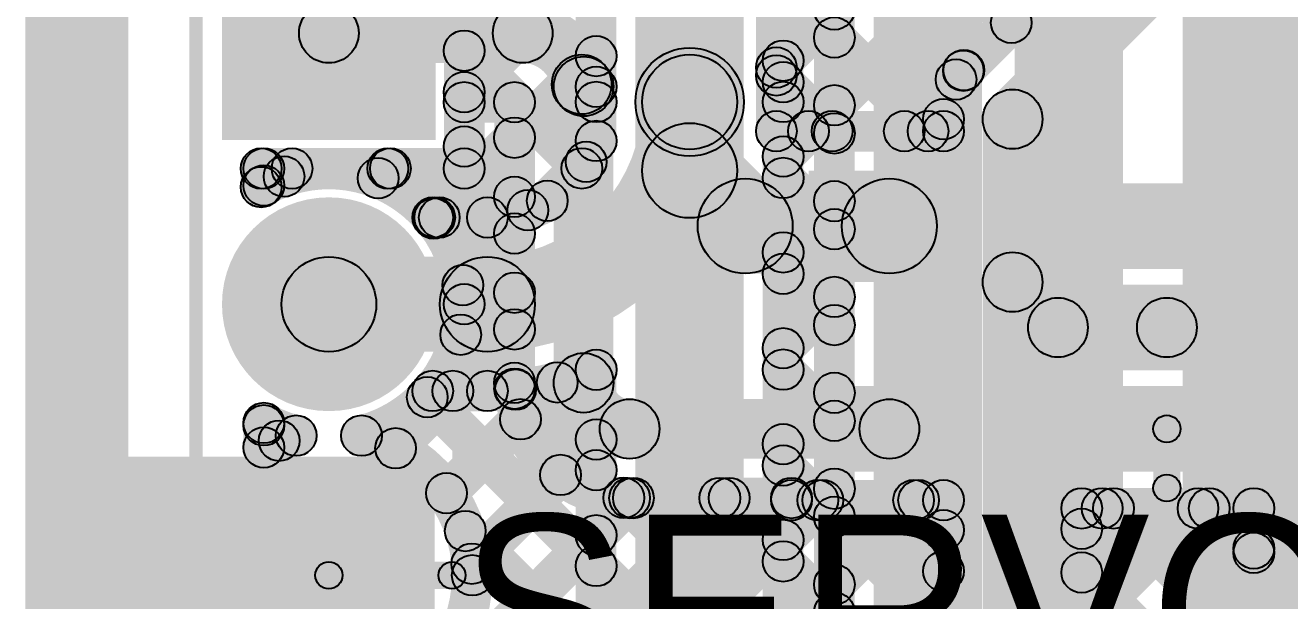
# Model space of a CAD drawing. Header units: millimetres. Extents: x 0 to 210, y 0 to 213.
# Drawn here: x -0.101 to 0.3655, y 1.0906 to 1.3029 of the extents above; entities that cross this region are included whole.
import ezdxf

# ---------------------------------------------------------------- set-up
doc = ezdxf.new("R2010")
doc.units = ezdxf.units.MM
doc.header["$MEASUREMENT"] = 0
for name, color, linetype in [('BottomLayer', 5, 'Continuous'), ('BottomPaste', 16, 'Continuous'), ('BottomSolder', 6, 'Continuous'), ('PadHoleLayer', 156, 'Continuous'), ('TopLayer', 1, 'Continuous'), ('TopOverlay', 2, 'Continuous'), ('TopSolder', 216, 'Continuous')]:
    doc.layers.add(name, color=color, linetype=linetype)

# ---------------------------------------------------------------- blocks, each defined once
blk = doc.blocks.new('HDR_F_1X3_12')
at = {"layer": 'BottomLayer'}
blk.add_hatch(color=5, dxfattribs=at).paths.add_polyline_path([(-0.03543, 0.03543), (0.03543, 0.03543), (0.03543, -0.03543), (-0.03543, -0.03543)])
h = blk.add_hatch(color=5, dxfattribs=at)
edge = h.paths.add_edge_path()
edge.add_arc((0.1, 0), 0.03543, 0, 360)
h = blk.add_hatch(color=5, dxfattribs=at)
edge = h.paths.add_edge_path()
edge.add_arc((0.2, 0), 0.03543, 0, 360)
at = {"layer": 'BottomSolder'}
blk.add_hatch(color=6, dxfattribs=at).paths.add_polyline_path([(-0.03943, 0.03943), (0.03943, 0.03943), (0.03943, -0.03943), (-0.03943, -0.03943)])
h = blk.add_hatch(color=6, dxfattribs=at)
edge = h.paths.add_edge_path()
edge.add_arc((0.1, 0), 0.03943, 0, 360)
h = blk.add_hatch(color=6, dxfattribs=at)
edge = h.paths.add_edge_path()
edge.add_arc((0.2, 0), 0.03943, 0, 360)
at = {"layer": 'PadHoleLayer'}
h = blk.add_hatch(color=156, dxfattribs=at)
edge = h.paths.add_edge_path()
edge.add_arc((0, 0), 0.01772, 0, 360)
h = blk.add_hatch(color=156, dxfattribs=at)
edge = h.paths.add_edge_path()
edge.add_arc((0.1, 0), 0.01772, 0, 360)
h = blk.add_hatch(color=156, dxfattribs=at)
edge = h.paths.add_edge_path()
edge.add_arc((0.2, 0), 0.01772, 0, 360)
at = {"layer": 'TopLayer'}
blk.add_hatch(color=1, dxfattribs=at).paths.add_polyline_path([(-0.03543, 0.03543), (0.03543, 0.03543), (0.03543, -0.03543), (-0.03543, -0.03543)])
h = blk.add_hatch(color=1, dxfattribs=at)
edge = h.paths.add_edge_path()
edge.add_arc((0.1, 0), 0.03543, 0, 360)
h = blk.add_hatch(color=1, dxfattribs=at)
edge = h.paths.add_edge_path()
edge.add_arc((0.2, 0), 0.03543, 0, 360)
at = {"layer": 'TopOverlay'}
for points in [[(0.258, 0.0505), (0.258, 0.0455), (-0.062, 0.0455), (-0.062, 0.0505)], [(0.258, -0.0465), (0.258, -0.0515), (-0.062, -0.0515), (-0.062, -0.0465)]]:
    blk.add_hatch(color=2, dxfattribs=at).paths.add_polyline_path(points)
at = {"layer": 'TopSolder'}
blk.add_hatch(color=216, dxfattribs=at).paths.add_polyline_path([(-0.03943, 0.03943), (0.03943, 0.03943), (0.03943, -0.03943), (-0.03943, -0.03943)])
h = blk.add_hatch(color=216, dxfattribs=at)
edge = h.paths.add_edge_path()
edge.add_arc((0.1, 0), 0.03943, 0, 360)
h = blk.add_hatch(color=216, dxfattribs=at)
edge = h.paths.add_edge_path()
edge.add_arc((0.2, 0), 0.03943, 0, 360)
blk = doc.blocks.new('SOT_23_5_B_109')
at = {"layer": 'BottomLayer'}
for points in [[(-0.07283, 0.04921), (-0.02953, 0.04921), (-0.02953, 0.02559), (-0.07283, 0.02559)], [(0.02953, 0.04921), (0.07283, 0.04921), (0.07283, 0.02559), (0.02953, 0.02559)], [(-0.07283, 0.01181), (-0.02953, 0.01181), (-0.02953, -0.01181), (-0.07283, -0.01181)], [(-0.07283, -0.02559), (-0.02953, -0.02559), (-0.02953, -0.04921), (-0.07283, -0.04921)], [(0.02953, -0.02559), (0.07283, -0.02559), (0.07283, -0.04921), (0.02953, -0.04921)]]:
    blk.add_hatch(color=5, dxfattribs=at).paths.add_polyline_path(points)
at = {"layer": 'BottomPaste'}
for points in [[(-0.07283, 0.04921), (-0.02953, 0.04921), (-0.02953, 0.02559), (-0.07283, 0.02559)], [(0.02953, 0.04921), (0.07283, 0.04921), (0.07283, 0.02559), (0.02953, 0.02559)], [(-0.07283, 0.01181), (-0.02953, 0.01181), (-0.02953, -0.01181), (-0.07283, -0.01181)], [(-0.07283, -0.02559), (-0.02953, -0.02559), (-0.02953, -0.04921), (-0.07283, -0.04921)], [(0.02953, -0.02559), (0.07283, -0.02559), (0.07283, -0.04921), (0.02953, -0.04921)]]:
    blk.add_hatch(color=16, dxfattribs=at).paths.add_polyline_path(points)
at = {"layer": 'BottomSolder'}
for points in [[(-0.07683, 0.05321), (-0.02553, 0.05321), (-0.02553, 0.02159), (-0.07683, 0.02159)], [(0.02553, 0.05321), (0.07683, 0.05321), (0.07683, 0.02159), (0.02553, 0.02159)], [(-0.07683, 0.01581), (-0.02553, 0.01581), (-0.02553, -0.01581), (-0.07683, -0.01581)], [(-0.07683, -0.02159), (-0.02553, -0.02159), (-0.02553, -0.05321), (-0.07683, -0.05321)], [(0.02553, -0.02159), (0.07683, -0.02159), (0.07683, -0.05321), (0.02553, -0.05321)]]:
    blk.add_hatch(color=6, dxfattribs=at).paths.add_polyline_path(points)

msp = doc.modelspace()

# ---------------------------------------------------------------- hatches: boundary and pattern name
at = {"layer": 'BottomLayer'}
for points in [[(-0.101, -0.1), (-0.063, -0.1), (-0.063, 3.285), (-0.101, 3.285)], [(0.09244, 1.4282), (0.10304, 1.4388), (0.25039, 1.29145), (0.23979, 1.28085)], [(0.12779, 1.4282), (0.1384, 1.4388), (0.26807, 1.30913), (0.25746, 1.29853)], [(0.1814, 1.28202), (0.17079, 1.29263), (0.3122, 1.43404), (0.3228, 1.42343)], [(0.19325, 1.25852), (0.18264, 1.26912), (0.3122, 1.39868), (0.3228, 1.38807)], [(0.25057, 1.28103), (0.23997, 1.29164), (0.3122, 1.36387), (0.3228, 1.35326)], [(0.27105, 1.26049), (0.25549, 1.27605), (0.33522, 1.35578), (0.35078, 1.34022)], [(0.1616, 1.24932), (0.1266, 1.24932), (0.1266, 1.33), (0.1616, 1.33)], [(0.1836, 1.26382), (0.1686, 1.26382), (0.1686, 1.33), (0.1836, 1.33)], [(0.17079, 1.31449), (0.1814, 1.32509), (0.23737, 1.26912), (0.22676, 1.25852)], [(0.011, 1.289), (0.011, 1.311), (0.08251, 1.311), (0.08251, 1.289)], [(0.17079, 1.27913), (0.1814, 1.28974), (0.20201, 1.26912), (0.1914, 1.25852)], [(0.2286, 1.25852), (0.218, 1.26912), (0.2371, 1.28823), (0.2477, 1.27762)], [(0.06093, 1.267), (0.06093, 1.282), (0.0795, 1.282), (0.0795, 1.267)], [(0.116, 1.171), (0.094, 1.171), (0.094, 1.28037), (0.116, 1.28037)], [(0.06843, 1.25007), (0.05343, 1.25007), (0.05343, 1.2745), (0.06843, 1.2745)], [(0.087, 1.171), (0.072, 1.171), (0.072, 1.2745), (0.087, 1.2745)], [(0.1761, 1.25632), (0.1761, 1.27132), (0.23777, 1.27132), (0.23777, 1.25632)], [(0.05496, 1.2263), (0.04436, 1.23691), (0.0742, 1.26675), (0.0848, 1.25614)], [(0.24527, 1.26382), (0.23027, 1.26382), (0.23027, 1.26827), (0.24527, 1.26827)], [(0.27427, 1.20815), (0.25227, 1.20815), (0.25227, 1.26827), (0.27427, 1.26827)], [(0.05563, 1.25287), (0.06624, 1.26348), (0.0848, 1.24491), (0.0742, 1.2343)], [(0.13172, 1.23695), (0.15647, 1.2617), (0.17697, 1.24119), (0.15222, 1.21644)], [(-0.013, 1.24257), (-0.013, 1.25757), (0.06093, 1.25757), (0.06093, 1.24257)], [(-0.00024, 1.24181), (-0.01084, 1.25242), (-0.00789, 1.25537), (0.00272, 1.24476)], [(0.0345, 1.24119), (0.0239, 1.2518), (0.02747, 1.25537), (0.03807, 1.24476)], [(0.02838, 1.24476), (0.03899, 1.25537), (0.0848, 1.20956), (0.0742, 1.19895)], [(-0.0055, 1.24379), (-0.0205, 1.24379), (-0.0205, 1.25007), (-0.0055, 1.25007)], [(0.1646, 1.21132), (0.1646, 1.24632), (0.21782, 1.24632), (0.21782, 1.21132)], [(0.188, 1.20815), (0.242, 1.20815), (0.242, 1.24932), (0.188, 1.24932)], [(0.06574, 1.20172), (0.05513, 1.21233), (0.0742, 1.23139), (0.0848, 1.22078)], [(0.25549, 1.20037), (0.27105, 1.21592), (0.28778, 1.1992), (0.27222, 1.18364)], [(0.27427, 0.89777), (0.25227, 0.89777), (0.25227, 1.20815), (0.27427, 1.20815)], [(0.28, 1.18042), (0.28, 1.20242), (0.32018, 1.20242), (0.32018, 1.18042)], [(0.04093, 1.14155), (0.03032, 1.15216), (0.0742, 1.19604), (0.0848, 1.18543)], [(0.05435, 1.18344), (0.06495, 1.19405), (0.08486, 1.17415), (0.07425, 1.16354)], [(0.04201, 1.16042), (0.05262, 1.17103), (0.24308, 0.98057), (0.23247, 0.96997)], [(0.05971, 1.12498), (0.04911, 1.13559), (0.07638, 1.16286), (0.08699, 1.15226)], [(0.12198, 1.14302), (0.12198, 1.16502), (0.21782, 1.16502), (0.21782, 1.14302)], [(-0.0183, 1.15003), (-0.0077, 1.16063), (-0.00202, 1.15496), (-0.01263, 1.14436)], [(-0.0055, 1.14718), (-0.0205, 1.14718), (-0.0205, 1.15621), (-0.0055, 1.15621)], [(0.32518, 1.1322), (0.31518, 1.1322), (0.31518, 1.15402), (0.32518, 1.15402)], [(0.05002, 1.04979), (0.05002, 1.14379), (-0.07723, 1.14379), (-0.07723, 1.04979)], [(0.06906, 1.09898), (0.05846, 1.10958), (0.09119, 1.14232), (0.1018, 1.13171)], [(-0.0077, 0.98686), (-0.0183, 0.99747), (0.11805, 1.13382), (0.12865, 1.12321)], [(0.02491, 0.98411), (0.0143, 0.99472), (0.1534, 1.13382), (0.16401, 1.12321)], [(0.11452, 1.12327), (0.12513, 1.13387), (0.24308, 1.01593), (0.23247, 1.00532)], [(0.12198, 1.12102), (0.12198, 1.13602), (0.18167, 1.13602), (0.18167, 1.12102)], [(0.14993, 1.12321), (0.16054, 1.13382), (0.24308, 1.05128), (0.23247, 1.04068)], [(0.18167, 1.1202), (0.18167, 1.1352), (0.23777, 1.1352), (0.23777, 1.1202)], [(0.04797, 0.97182), (0.03736, 0.98242), (0.18795, 1.13301), (0.19855, 1.1224)], [(0.06212, 0.95061), (0.05151, 0.96122), (0.2233, 1.13301), (0.23391, 1.1224)], [(0.1861, 1.1224), (0.19671, 1.13301), (0.24308, 1.08664), (0.23247, 1.07603)], [(0.22145, 1.1224), (0.23206, 1.13301), (0.24308, 1.12199), (0.23247, 1.11139)], [(0.29408, 1.11186), (0.28347, 1.12247), (0.29101, 1.13001), (0.30162, 1.1194)], [(0.29408, 1.0765), (0.28347, 1.08711), (0.32637, 1.13001), (0.33697, 1.1194)], [(0.28877, 1.1172), (0.28877, 1.1322), (0.35224, 1.1322), (0.35224, 1.1172)], [(0.29517, 1.1194), (0.30577, 1.13001), (0.35755, 1.07823), (0.34694, 1.06763)], [(0.33052, 1.1194), (0.34113, 1.13001), (0.35755, 1.11359), (0.34694, 1.10298)], [(0.24527, 0.89777), (0.23027, 0.89777), (0.23027, 1.1277), (0.24527, 1.1277)], [(0.29627, 0.89777), (0.28127, 0.89777), (0.28127, 1.1247), (0.29627, 1.1247)], [(0.35974, 0.67179), (0.34474, 0.67179), (0.34474, 1.1247), (0.35974, 1.1247)], [(0.05605, 1.11103), (0.06665, 1.12164), (0.16354, 1.02476), (0.15293, 1.01415)], [(0.29408, 1.04115), (0.28347, 1.05175), (0.34694, 1.11523), (0.35755, 1.10462)], [(0.16201, 1.01515), (0.15141, 1.02576), (0.23247, 1.10682), (0.24308, 1.09621)], [(0.28347, 1.09574), (0.29408, 1.10635), (0.35755, 1.04288), (0.34694, 1.03227)], [(0.011, 1.095), (0.011, 1.105), (0.05643, 1.105), (0.05643, 1.095)], [(0.016, 1.05457), (0.006, 1.05457), (0.006, 1.1), (0.016, 1.1)]]:
    msp.add_hatch(color=5, dxfattribs=at).paths.add_polyline_path(points)
h = msp.add_hatch(color=5, dxfattribs=at)
edge = h.paths.add_edge_path()
edge.add_arc((0.011, 1.3), 0.011, 0, 360)
h = msp.add_hatch(color=5, dxfattribs=at)
edge = h.paths.add_edge_path()
edge.add_arc((0.08251, 1.3), 0.011, 0, 360)
h = msp.add_hatch(color=5, dxfattribs=at)
edge = h.paths.add_edge_path()
edge.add_arc((0.08251, 1.3), 0.011, 0, 360)
h = msp.add_hatch(color=5, dxfattribs=at)
edge = h.paths.add_edge_path()
edge.add_arc((0.26277, 1.30383), 0.0075, 0, 360)
h = msp.add_hatch(color=5, dxfattribs=at)
edge = h.paths.add_edge_path()
edge.add_arc((0.1761, 1.28733), 0.0075, 0, 360)
h = msp.add_hatch(color=5, dxfattribs=at)
edge = h.paths.add_edge_path()
edge.add_arc((0.24509, 1.28615), 0.0075, 0, 360)
h = msp.add_hatch(color=5, dxfattribs=at)
edge = h.paths.add_edge_path()
edge.add_arc((0.24524, 1.2863), 0.0075, 0, 360)
h = msp.add_hatch(color=5, dxfattribs=at)
edge = h.paths.add_edge_path()
edge.add_arc((0.24527, 1.28633), 0.0075, 0, 360)
h = msp.add_hatch(color=5, dxfattribs=at)
edge = h.paths.add_edge_path()
edge.add_arc((0.24527, 1.28633), 0.0075, 0, 360)
h = msp.add_hatch(color=5, dxfattribs=at)
edge = h.paths.add_edge_path()
edge.add_arc((0.10429, 1.28108), 0.011, 0, 360)
h = msp.add_hatch(color=5, dxfattribs=at)
edge = h.paths.add_edge_path()
edge.add_arc((0.10429, 1.28108), 0.011, 0, 360)
h = msp.add_hatch(color=5, dxfattribs=at)
edge = h.paths.add_edge_path()
edge.add_arc((0.105, 1.28037), 0.011, 0, 360)
h = msp.add_hatch(color=5, dxfattribs=at)
edge = h.paths.add_edge_path()
edge.add_arc((0.105, 1.28037), 0.011, 0, 360)
h = msp.add_hatch(color=5, dxfattribs=at)
edge = h.paths.add_edge_path()
edge.add_arc((0.1761, 1.28443), 0.0075, 0, 360)
h = msp.add_hatch(color=5, dxfattribs=at)
edge = h.paths.add_edge_path()
edge.add_arc((0.2424, 1.28292), 0.0075, 0, 360)
h = msp.add_hatch(color=5, dxfattribs=at)
edge = h.paths.add_edge_path()
edge.add_arc((0.06093, 1.2745), 0.0075, 0, 360)
h = msp.add_hatch(color=5, dxfattribs=at)
edge = h.paths.add_edge_path()
edge.add_arc((0.06093, 1.2745), 0.0075, 0, 360)
h = msp.add_hatch(color=5, dxfattribs=at)
edge = h.paths.add_edge_path()
edge.add_arc((0.0795, 1.2745), 0.0075, 0, 360)
h = msp.add_hatch(color=5, dxfattribs=at)
edge = h.paths.add_edge_path()
edge.add_arc((0.0795, 1.2745), 0.0075, 0, 360)
h = msp.add_hatch(color=5, dxfattribs=at)
edge = h.paths.add_edge_path()
edge.add_arc((0.26327, 1.26827), 0.011, 0, 360)
h = msp.add_hatch(color=5, dxfattribs=at)
edge = h.paths.add_edge_path()
edge.add_arc((0.26327, 1.26827), 0.011, 0, 360)
h = msp.add_hatch(color=5, dxfattribs=at)
edge = h.paths.add_edge_path()
edge.add_arc((0.23777, 1.26827), 0.0075, 0, 360)
h = msp.add_hatch(color=5, dxfattribs=at)
edge = h.paths.add_edge_path()
edge.add_arc((0.23777, 1.26827), 0.0075, 0, 360)
h = msp.add_hatch(color=5, dxfattribs=at)
edge = h.paths.add_edge_path()
edge.add_arc((0.23777, 1.26827), 0.0075, 0, 360)
h = msp.add_hatch(color=5, dxfattribs=at)
edge = h.paths.add_edge_path()
edge.add_arc((0.0795, 1.26144), 0.0075, 0, 360)
h = msp.add_hatch(color=5, dxfattribs=at)
edge = h.paths.add_edge_path()
edge.add_arc((0.1761, 1.26382), 0.0075, 0, 360)
h = msp.add_hatch(color=5, dxfattribs=at)
edge = h.paths.add_edge_path()
edge.add_arc((0.1761, 1.26382), 0.0075, 0, 360)
h = msp.add_hatch(color=5, dxfattribs=at)
edge = h.paths.add_edge_path()
edge.add_arc((0.18794, 1.26382), 0.0075, 0, 360)
h = msp.add_hatch(color=5, dxfattribs=at)
edge = h.paths.add_edge_path()
edge.add_arc((0.19671, 1.26382), 0.0075, 0, 360)
h = msp.add_hatch(color=5, dxfattribs=at)
edge = h.paths.add_edge_path()
edge.add_arc((0.2233, 1.26382), 0.0075, 0, 360)
h = msp.add_hatch(color=5, dxfattribs=at)
edge = h.paths.add_edge_path()
edge.add_arc((0.23206, 1.26382), 0.0075, 0, 360)
h = msp.add_hatch(color=5, dxfattribs=at)
edge = h.paths.add_edge_path()
edge.add_arc((0.23777, 1.26382), 0.0075, 0, 360)
h = msp.add_hatch(color=5, dxfattribs=at)
edge = h.paths.add_edge_path()
edge.add_arc((0.23777, 1.26382), 0.0075, 0, 360)
h = msp.add_hatch(color=5, dxfattribs=at)
edge = h.paths.add_edge_path()
edge.add_arc((0.06093, 1.25817), 0.0075, 0, 360)
h = msp.add_hatch(color=5, dxfattribs=at)
edge = h.paths.add_edge_path()
edge.add_arc((0.1441, 1.24932), 0.0175, 0, 360)
h = msp.add_hatch(color=5, dxfattribs=at)
edge = h.paths.add_edge_path()
edge.add_arc((0.1441, 1.24932), 0.0175, 0, 360)
h = msp.add_hatch(color=5, dxfattribs=at)
edge = h.paths.add_edge_path()
edge.add_arc((-0.013, 1.25007), 0.0075, 0, 360)
h = msp.add_hatch(color=5, dxfattribs=at)
edge = h.paths.add_edge_path()
edge.add_arc((-0.013, 1.25007), 0.0075, 0, 360)
h = msp.add_hatch(color=5, dxfattribs=at)
edge = h.paths.add_edge_path()
edge.add_arc((-0.00259, 1.25007), 0.0075, 0, 360)
h = msp.add_hatch(color=5, dxfattribs=at)
edge = h.paths.add_edge_path()
edge.add_arc((0.03277, 1.25007), 0.0075, 0, 360)
h = msp.add_hatch(color=5, dxfattribs=at)
edge = h.paths.add_edge_path()
edge.add_arc((0.03369, 1.25007), 0.0075, 0, 360)
h = msp.add_hatch(color=5, dxfattribs=at)
edge = h.paths.add_edge_path()
edge.add_arc((0.06093, 1.25007), 0.0075, 0, 360)
h = msp.add_hatch(color=5, dxfattribs=at)
edge = h.paths.add_edge_path()
edge.add_arc((0.06093, 1.25007), 0.0075, 0, 360)
h = msp.add_hatch(color=5, dxfattribs=at)
edge = h.paths.add_edge_path()
edge.add_arc((-0.013, 1.24379), 0.0075, 0, 360)
h = msp.add_hatch(color=5, dxfattribs=at)
edge = h.paths.add_edge_path()
edge.add_arc((-0.013, 1.24379), 0.0075, 0, 360)
h = msp.add_hatch(color=5, dxfattribs=at)
edge = h.paths.add_edge_path()
edge.add_arc((-0.00554, 1.24711), 0.0075, 0, 360)
h = msp.add_hatch(color=5, dxfattribs=at)
edge = h.paths.add_edge_path()
edge.add_arc((0.0292, 1.2465), 0.0075, 0, 360)
h = msp.add_hatch(color=5, dxfattribs=at)
edge = h.paths.add_edge_path()
edge.add_arc((0.0795, 1.23961), 0.0075, 0, 360)
h = msp.add_hatch(color=5, dxfattribs=at)
edge = h.paths.add_edge_path()
edge.add_arc((0.1646, 1.22882), 0.0175, 0, 360)
h = msp.add_hatch(color=5, dxfattribs=at)
edge = h.paths.add_edge_path()
edge.add_arc((0.1646, 1.22882), 0.0175, 0, 360)
h = msp.add_hatch(color=5, dxfattribs=at)
edge = h.paths.add_edge_path()
edge.add_arc((0.21782, 1.22882), 0.0175, 0, 360)
h = msp.add_hatch(color=5, dxfattribs=at)
edge = h.paths.add_edge_path()
edge.add_arc((0.04966, 1.2316), 0.0075, 0, 360)
h = msp.add_hatch(color=5, dxfattribs=at)
edge = h.paths.add_edge_path()
edge.add_arc((0.0795, 1.22609), 0.0075, 0, 360)
h = msp.add_hatch(color=5, dxfattribs=at)
edge = h.paths.add_edge_path()
edge.add_arc((0.26327, 1.20815), 0.011, 0, 360)
h = msp.add_hatch(color=5, dxfattribs=at)
edge = h.paths.add_edge_path()
edge.add_arc((0.26327, 1.20815), 0.011, 0, 360)
h = msp.add_hatch(color=5, dxfattribs=at)
edge = h.paths.add_edge_path()
edge.add_arc((0.26327, 1.20815), 0.011, 0, 360)
h = msp.add_hatch(color=5, dxfattribs=at)
edge = h.paths.add_edge_path()
edge.add_arc((0.06044, 1.20702), 0.0075, 0, 360)
h = msp.add_hatch(color=5, dxfattribs=at)
edge = h.paths.add_edge_path()
edge.add_arc((0.0795, 1.20425), 0.0075, 0, 360)
h = msp.add_hatch(color=5, dxfattribs=at)
edge = h.paths.add_edge_path()
edge.add_arc((0.06093, 1.2), 0.0075, 0, 360)
h = msp.add_hatch(color=5, dxfattribs=at)
edge = h.paths.add_edge_path()
edge.add_arc((0.06093, 1.2), 0.0075, 0, 360)
h = msp.add_hatch(color=5, dxfattribs=at)
edge = h.paths.add_edge_path()
edge.add_arc((0.28, 1.19142), 0.011, 0, 360)
h = msp.add_hatch(color=5, dxfattribs=at)
edge = h.paths.add_edge_path()
edge.add_arc((0.28, 1.19142), 0.011, 0, 360)
h = msp.add_hatch(color=5, dxfattribs=at)
edge = h.paths.add_edge_path()
edge.add_arc((0.32018, 1.19142), 0.011, 0, 360)
h = msp.add_hatch(color=5, dxfattribs=at)
edge = h.paths.add_edge_path()
edge.add_arc((0.05965, 1.18875), 0.0075, 0, 360)
h = msp.add_hatch(color=5, dxfattribs=at)
edge = h.paths.add_edge_path()
edge.add_arc((0.0795, 1.19073), 0.0075, 0, 360)
h = msp.add_hatch(color=5, dxfattribs=at)
edge = h.paths.add_edge_path()
edge.add_arc((0.105, 1.171), 0.011, 0, 360)
h = msp.add_hatch(color=5, dxfattribs=at)
edge = h.paths.add_edge_path()
edge.add_arc((0.105, 1.171), 0.011, 0, 360)
h = msp.add_hatch(color=5, dxfattribs=at)
edge = h.paths.add_edge_path()
edge.add_arc((0.0795, 1.171), 0.0075, 0, 360)
h = msp.add_hatch(color=5, dxfattribs=at)
edge = h.paths.add_edge_path()
edge.add_arc((0.0795, 1.171), 0.0075, 0, 360)
h = msp.add_hatch(color=5, dxfattribs=at)
edge = h.paths.add_edge_path()
edge.add_arc((0.07955, 1.16884), 0.0075, 0, 360)
h = msp.add_hatch(color=5, dxfattribs=at)
edge = h.paths.add_edge_path()
edge.add_arc((0.04731, 1.16573), 0.0075, 0, 360)
h = msp.add_hatch(color=5, dxfattribs=at)
edge = h.paths.add_edge_path()
edge.add_arc((-0.013, 1.15621), 0.0075, 0, 360)
h = msp.add_hatch(color=5, dxfattribs=at)
edge = h.paths.add_edge_path()
edge.add_arc((-0.013, 1.15621), 0.0075, 0, 360)
h = msp.add_hatch(color=5, dxfattribs=at)
edge = h.paths.add_edge_path()
edge.add_arc((-0.013, 1.15533), 0.0075, 0, 360)
h = msp.add_hatch(color=5, dxfattribs=at)
edge = h.paths.add_edge_path()
edge.add_arc((0.08168, 1.15756), 0.0075, 0, 360)
h = msp.add_hatch(color=5, dxfattribs=at)
edge = h.paths.add_edge_path()
edge.add_arc((0.12198, 1.15402), 0.011, 0, 360)
h = msp.add_hatch(color=5, dxfattribs=at)
edge = h.paths.add_edge_path()
edge.add_arc((0.12198, 1.15402), 0.011, 0, 360)
h = msp.add_hatch(color=5, dxfattribs=at)
edge = h.paths.add_edge_path()
edge.add_arc((0.21782, 1.15402), 0.011, 0, 360)
h = msp.add_hatch(color=5, dxfattribs=at)
edge = h.paths.add_edge_path()
edge.add_arc((-0.00733, 1.14966), 0.0075, 0, 360)
h = msp.add_hatch(color=5, dxfattribs=at)
edge = h.paths.add_edge_path()
edge.add_arc((-0.00105, 1.15154), 0.0075, 0, 360)
h = msp.add_hatch(color=5, dxfattribs=at)
edge = h.paths.add_edge_path()
edge.add_arc((-0.00105, 1.15154), 0.0075, 0, 360)
h = msp.add_hatch(color=5, dxfattribs=at)
edge = h.paths.add_edge_path()
edge.add_arc((0.02305, 1.15154), 0.0075, 0, 360)
h = msp.add_hatch(color=5, dxfattribs=at)
edge = h.paths.add_edge_path()
edge.add_arc((0.02305, 1.15154), 0.0075, 0, 360)
h = msp.add_hatch(color=5, dxfattribs=at)
edge = h.paths.add_edge_path()
edge.add_arc((0.32018, 1.15402), 0.005, 0, 360)
h = msp.add_hatch(color=5, dxfattribs=at)
edge = h.paths.add_edge_path()
edge.add_arc((-0.013, 1.14718), 0.0075, 0, 360)
h = msp.add_hatch(color=5, dxfattribs=at)
edge = h.paths.add_edge_path()
edge.add_arc((-0.013, 1.14718), 0.0075, 0, 360)
h = msp.add_hatch(color=5, dxfattribs=at)
edge = h.paths.add_edge_path()
edge.add_arc((0.03562, 1.14686), 0.0075, 0, 360)
h = msp.add_hatch(color=5, dxfattribs=at)
edge = h.paths.add_edge_path()
edge.add_arc((0.09649, 1.13701), 0.0075, 0, 360)
h = msp.add_hatch(color=5, dxfattribs=at)
edge = h.paths.add_edge_path()
edge.add_arc((0.05441, 1.13029), 0.0075, 0, 360)
h = msp.add_hatch(color=5, dxfattribs=at)
edge = h.paths.add_edge_path()
edge.add_arc((0.11983, 1.12857), 0.0075, 0, 360)
h = msp.add_hatch(color=5, dxfattribs=at)
edge = h.paths.add_edge_path()
edge.add_arc((0.12198, 1.12852), 0.0075, 0, 360)
h = msp.add_hatch(color=5, dxfattribs=at)
edge = h.paths.add_edge_path()
edge.add_arc((0.12198, 1.12852), 0.0075, 0, 360)
h = msp.add_hatch(color=5, dxfattribs=at)
edge = h.paths.add_edge_path()
edge.add_arc((0.12335, 1.12852), 0.0075, 0, 360)
h = msp.add_hatch(color=5, dxfattribs=at)
edge = h.paths.add_edge_path()
edge.add_arc((0.15524, 1.12852), 0.0075, 0, 360)
h = msp.add_hatch(color=5, dxfattribs=at)
edge = h.paths.add_edge_path()
edge.add_arc((0.1587, 1.12852), 0.0075, 0, 360)
h = msp.add_hatch(color=5, dxfattribs=at)
edge = h.paths.add_edge_path()
edge.add_arc((0.18167, 1.12852), 0.0075, 0, 360)
h = msp.add_hatch(color=5, dxfattribs=at)
edge = h.paths.add_edge_path()
edge.add_arc((0.18167, 1.1277), 0.0075, 0, 360)
h = msp.add_hatch(color=5, dxfattribs=at)
edge = h.paths.add_edge_path()
edge.add_arc((0.1914, 1.1277), 0.0075, 0, 360)
h = msp.add_hatch(color=5, dxfattribs=at)
edge = h.paths.add_edge_path()
edge.add_arc((0.19325, 1.1277), 0.0075, 0, 360)
h = msp.add_hatch(color=5, dxfattribs=at)
edge = h.paths.add_edge_path()
edge.add_arc((0.22676, 1.1277), 0.0075, 0, 360)
h = msp.add_hatch(color=5, dxfattribs=at)
edge = h.paths.add_edge_path()
edge.add_arc((0.2286, 1.1277), 0.0075, 0, 360)
h = msp.add_hatch(color=5, dxfattribs=at)
edge = h.paths.add_edge_path()
edge.add_arc((0.23777, 1.1277), 0.0075, 0, 360)
h = msp.add_hatch(color=5, dxfattribs=at)
edge = h.paths.add_edge_path()
edge.add_arc((0.23777, 1.1277), 0.0075, 0, 360)
h = msp.add_hatch(color=5, dxfattribs=at)
edge = h.paths.add_edge_path()
edge.add_arc((0.32018, 1.1322), 0.005, 0, 360)
h = msp.add_hatch(color=5, dxfattribs=at)
edge = h.paths.add_edge_path()
edge.add_arc((0.28877, 1.1247), 0.0075, 0, 360)
h = msp.add_hatch(color=5, dxfattribs=at)
edge = h.paths.add_edge_path()
edge.add_arc((0.28877, 1.1247), 0.0075, 0, 360)
h = msp.add_hatch(color=5, dxfattribs=at)
edge = h.paths.add_edge_path()
edge.add_arc((0.29631, 1.1247), 0.0075, 0, 360)
h = msp.add_hatch(color=5, dxfattribs=at)
edge = h.paths.add_edge_path()
edge.add_arc((0.30047, 1.1247), 0.0075, 0, 360)
h = msp.add_hatch(color=5, dxfattribs=at)
edge = h.paths.add_edge_path()
edge.add_arc((0.33167, 1.1247), 0.0075, 0, 360)
h = msp.add_hatch(color=5, dxfattribs=at)
edge = h.paths.add_edge_path()
edge.add_arc((0.33582, 1.1247), 0.0075, 0, 360)
h = msp.add_hatch(color=5, dxfattribs=at)
edge = h.paths.add_edge_path()
edge.add_arc((0.35224, 1.1247), 0.0075, 0, 360)
h = msp.add_hatch(color=5, dxfattribs=at)
edge = h.paths.add_edge_path()
edge.add_arc((0.35224, 1.1247), 0.0075, 0, 360)
h = msp.add_hatch(color=5, dxfattribs=at)
edge = h.paths.add_edge_path()
edge.add_arc((0.28877, 1.11716), 0.0075, 0, 360)
h = msp.add_hatch(color=5, dxfattribs=at)
edge = h.paths.add_edge_path()
edge.add_arc((0.06135, 1.11634), 0.0075, 0, 360)
h = msp.add_hatch(color=5, dxfattribs=at)
edge = h.paths.add_edge_path()
edge.add_arc((0.23777, 1.11669), 0.0075, 0, 360)
h = msp.add_hatch(color=5, dxfattribs=at)
edge = h.paths.add_edge_path()
edge.add_arc((0.35224, 1.10992), 0.0075, 0, 360)
h = msp.add_hatch(color=5, dxfattribs=at)
edge = h.paths.add_edge_path()
edge.add_arc((0.35224, 1.10828), 0.0075, 0, 360)
h = msp.add_hatch(color=5, dxfattribs=at)
edge = h.paths.add_edge_path()
edge.add_arc((0.06376, 1.10428), 0.0075, 0, 360)
h = msp.add_hatch(color=5, dxfattribs=at)
edge = h.paths.add_edge_path()
edge.add_arc((0.06393, 1.1), 0.0075, 0, 360)
h = msp.add_hatch(color=5, dxfattribs=at)
edge = h.paths.add_edge_path()
edge.add_arc((0.06393, 1.1), 0.0075, 0, 360)
h = msp.add_hatch(color=5, dxfattribs=at)
edge = h.paths.add_edge_path()
edge.add_arc((0.23777, 1.10152), 0.0075, 0, 360)
h = msp.add_hatch(color=5, dxfattribs=at)
edge = h.paths.add_edge_path()
edge.add_arc((0.28877, 1.10105), 0.0075, 0, 360)
h = msp.add_hatch(color=5, dxfattribs=at)
edge = h.paths.add_edge_path()
edge.add_arc((0.011, 1.1), 0.005, 0, 360)
h = msp.add_hatch(color=5, dxfattribs=at)
edge = h.paths.add_edge_path()
edge.add_arc((0.011, 1.1), 0.005, 0, 360)
h = msp.add_hatch(color=5, dxfattribs=at)
edge = h.paths.add_edge_path()
edge.add_arc((0.05643, 1.1), 0.005, 0, 360)
at = {"layer": 'TopLayer'}
for points in [[(0.252, 0.322), (0.212, 0.322), (0.212, 2.12887), (0.252, 2.12887)], [(0.30401, 0.45899), (0.26401, 0.45899), (0.26401, 1.68501), (0.30401, 1.68501)], [(0.205, 0.322), (0.19, 0.322), (0.19, 1.43585), (0.205, 1.43585)], [(0.326, 0.973), (0.862, 0.973), (0.862, 1.391), (0.326, 1.391)], [(0.06843, 1.25007), (0.05343, 1.25007), (0.05343, 1.34993), (0.06843, 1.34993)], [(0.05563, 1.32358), (0.06624, 1.33419), (0.1149, 1.28553), (0.10429, 1.27492)], [(0.06624, 1.27293), (0.05563, 1.28353), (0.10429, 1.3322), (0.1149, 1.32159)], [(0.1171, 1.2746), (0.1021, 1.2746), (0.1021, 1.33), (0.1171, 1.33)], [(0.1641, 1.2746), (0.1241, 1.2746), (0.1241, 1.33), (0.1641, 1.33)], [(0.1861, 1.2746), (0.1711, 1.2746), (0.1711, 1.33), (0.1861, 1.33)], [(0.17329, 1.31199), (0.1839, 1.32259), (0.2028, 1.30369), (0.1922, 1.29308)], [(0.1839, 1.28452), (0.17329, 1.29513), (0.1922, 1.31404), (0.2028, 1.30343)], [(0.05563, 1.28823), (0.06624, 1.29883), (0.10966, 1.25541), (0.09905, 1.24481)], [(0.05536, 1.2267), (0.04475, 1.2373), (0.10429, 1.29684), (0.1149, 1.28623)], [(0.17329, 1.27663), (0.1839, 1.28724), (0.2028, 1.26833), (0.1922, 1.25773)], [(0.1839, 1.24917), (0.17329, 1.25978), (0.1922, 1.27868), (0.2028, 1.26807)], [(0.1171, 1.26022), (0.1021, 1.26022), (0.1021, 1.2746), (0.1171, 1.2746)], [(0.1641, 0.998), (0.1241, 0.998), (0.1241, 1.2746), (0.1641, 1.2746)], [(0.1861, 0.998), (0.1711, 0.998), (0.1711, 1.2746), (0.1861, 1.2746)], [(0.05563, 1.25287), (0.06624, 1.26348), (0.08971, 1.24), (0.07911, 1.22939)], [(-0.014, 1.24257), (-0.014, 1.25757), (0.06093, 1.25757), (0.06093, 1.24257)], [(-0.00024, 1.24181), (-0.01084, 1.25242), (-0.00789, 1.25537), (0.00272, 1.24476)], [(0.0345, 1.24119), (0.0239, 1.2518), (0.02747, 1.25537), (0.03807, 1.24476)], [(0.02838, 1.24476), (0.03899, 1.25537), (0.05706, 1.2373), (0.04645, 1.2267)], [(0.09689, 1.23287), (0.08628, 1.24348), (0.10062, 1.25781), (0.11122, 1.24721)], [(0.17329, 1.24127), (0.1839, 1.25188), (0.2028, 1.23298), (0.1922, 1.22237)], [(-0.0065, 1.24322), (-0.0215, 1.24322), (-0.0215, 1.25007), (-0.0065, 1.25007)], [(0.1839, 1.21381), (0.17329, 1.22442), (0.1922, 1.24332), (0.2028, 1.23272)], [(0.04933, 1.2245), (0.04933, 1.2395), (0.0695, 1.2395), (0.0695, 1.2245)], [(0.011, 1.1825), (0.011, 1.2175), (0.0695, 1.2175), (0.0695, 1.1825)], [(0.17329, 1.20592), (0.1839, 1.21653), (0.2028, 1.19762), (0.1922, 1.18701)], [(0.1839, 1.17846), (0.17329, 1.18906), (0.1922, 1.20797), (0.2028, 1.19736)], [(0.17329, 1.17056), (0.1839, 1.18117), (0.2028, 1.16227), (0.1922, 1.15166)], [(0.05971, 1.12498), (0.04911, 1.13559), (0.08999, 1.17647), (0.10059, 1.16586)], [(0.1171, 0.998), (0.1021, 0.998), (0.1021, 1.17583), (0.1171, 1.17583)], [(0.04093, 1.14155), (0.03032, 1.15216), (0.05146, 1.1733), (0.06207, 1.1627)], [(0.04201, 1.16042), (0.05262, 1.17103), (0.1149, 1.10875), (0.10429, 1.09814)], [(0.04933, 1.1605), (0.04933, 1.1755), (0.0695, 1.1755), (0.0695, 1.1605)], [(0.07459, 1.1632), (0.08519, 1.17381), (0.1149, 1.1441), (0.10429, 1.1335)], [(0.1839, 1.1431), (0.17329, 1.15371), (0.1922, 1.17261), (0.2028, 1.16201)], [(0.06906, 1.09898), (0.05846, 1.10958), (0.10429, 1.15542), (0.1149, 1.14481)], [(0.17329, 1.13521), (0.1839, 1.14582), (0.2028, 1.12691), (0.1922, 1.1163)], [(0.1839, 1.10775), (0.17329, 1.11835), (0.1922, 1.13726), (0.2028, 1.12665)], [(-0.0087, 0.98586), (-0.0193, 0.99647), (0.10429, 1.12006), (0.1149, 1.10946)], [(0.05605, 1.11103), (0.06665, 1.12164), (0.1149, 1.07339), (0.10429, 1.06279)], [(0.17329, 1.09985), (0.1839, 1.11046), (0.2028, 1.09156), (0.1922, 1.08095)], [(0.011, 1.095), (0.011, 1.105), (0.05643, 1.105), (0.05643, 1.095)], [(0.1839, 1.07239), (0.17329, 1.083), (0.1922, 1.1019), (0.2028, 1.0913)], [(0.016, 1.05457), (0.006, 1.05457), (0.006, 1.1), (0.016, 1.1)]]:
    msp.add_hatch(color=1, dxfattribs=at).paths.add_polyline_path(points)
h = msp.add_hatch(color=1, dxfattribs=at)
edge = h.paths.add_edge_path()
edge.add_arc((0.1975, 1.30873), 0.0075, 0, 360)
h = msp.add_hatch(color=1, dxfattribs=at)
edge = h.paths.add_edge_path()
edge.add_arc((0.1975, 1.29838), 0.0075, 0, 360)
h = msp.add_hatch(color=1, dxfattribs=at)
edge = h.paths.add_edge_path()
edge.add_arc((0.06093, 1.29353), 0.0075, 0, 360)
h = msp.add_hatch(color=1, dxfattribs=at)
edge = h.paths.add_edge_path()
edge.add_arc((0.1096, 1.29154), 0.0075, 0, 360)
h = msp.add_hatch(color=1, dxfattribs=at)
edge = h.paths.add_edge_path()
edge.add_arc((0.1786, 1.28983), 0.0075, 0, 360)
h = msp.add_hatch(color=1, dxfattribs=at)
edge = h.paths.add_edge_path()
edge.add_arc((0.1441, 1.2746), 0.02, 0, 360)
h = msp.add_hatch(color=1, dxfattribs=at)
edge = h.paths.add_edge_path()
edge.add_arc((0.1441, 1.2746), 0.02, 0, 360)
h = msp.add_hatch(color=1, dxfattribs=at)
edge = h.paths.add_edge_path()
edge.add_arc((0.1096, 1.28022), 0.0075, 0, 360)
h = msp.add_hatch(color=1, dxfattribs=at)
edge = h.paths.add_edge_path()
edge.add_arc((0.1441, 1.2746), 0.0175, 0, 360)
h = msp.add_hatch(color=1, dxfattribs=at)
edge = h.paths.add_edge_path()
edge.add_arc((0.1786, 1.28193), 0.0075, 0, 360)
h = msp.add_hatch(color=1, dxfattribs=at)
edge = h.paths.add_edge_path()
edge.add_arc((0.06093, 1.27823), 0.0075, 0, 360)
h = msp.add_hatch(color=1, dxfattribs=at)
edge = h.paths.add_edge_path()
edge.add_arc((0.1096, 1.2746), 0.0075, 0, 360)
h = msp.add_hatch(color=1, dxfattribs=at)
edge = h.paths.add_edge_path()
edge.add_arc((0.1096, 1.2746), 0.0075, 0, 360)
h = msp.add_hatch(color=1, dxfattribs=at)
edge = h.paths.add_edge_path()
edge.add_arc((0.1786, 1.2746), 0.0075, 0, 360)
h = msp.add_hatch(color=1, dxfattribs=at)
edge = h.paths.add_edge_path()
edge.add_arc((0.1786, 1.2746), 0.0075, 0, 360)
h = msp.add_hatch(color=1, dxfattribs=at)
edge = h.paths.add_edge_path()
edge.add_arc((0.1975, 1.27338), 0.0075, 0, 360)
h = msp.add_hatch(color=1, dxfattribs=at)
edge = h.paths.add_edge_path()
edge.add_arc((0.1975, 1.26303), 0.0075, 0, 360)
h = msp.add_hatch(color=1, dxfattribs=at)
edge = h.paths.add_edge_path()
edge.add_arc((0.06093, 1.25817), 0.0075, 0, 360)
h = msp.add_hatch(color=1, dxfattribs=at)
edge = h.paths.add_edge_path()
edge.add_arc((0.1096, 1.26022), 0.0075, 0, 360)
h = msp.add_hatch(color=1, dxfattribs=at)
edge = h.paths.add_edge_path()
edge.add_arc((0.1096, 1.26022), 0.0075, 0, 360)
h = msp.add_hatch(color=1, dxfattribs=at)
edge = h.paths.add_edge_path()
edge.add_arc((0.10592, 1.25251), 0.0075, 0, 360)
h = msp.add_hatch(color=1, dxfattribs=at)
edge = h.paths.add_edge_path()
edge.add_arc((0.1786, 1.25447), 0.0075, 0, 360)
h = msp.add_hatch(color=1, dxfattribs=at)
edge = h.paths.add_edge_path()
edge.add_arc((-0.014, 1.25007), 0.0075, 0, 360)
h = msp.add_hatch(color=1, dxfattribs=at)
edge = h.paths.add_edge_path()
edge.add_arc((-0.014, 1.25007), 0.0075, 0, 360)
h = msp.add_hatch(color=1, dxfattribs=at)
edge = h.paths.add_edge_path()
edge.add_arc((-0.00259, 1.25007), 0.0075, 0, 360)
h = msp.add_hatch(color=1, dxfattribs=at)
edge = h.paths.add_edge_path()
edge.add_arc((0.03277, 1.25007), 0.0075, 0, 360)
h = msp.add_hatch(color=1, dxfattribs=at)
edge = h.paths.add_edge_path()
edge.add_arc((0.03369, 1.25007), 0.0075, 0, 360)
h = msp.add_hatch(color=1, dxfattribs=at)
edge = h.paths.add_edge_path()
edge.add_arc((0.06093, 1.25007), 0.0075, 0, 360)
h = msp.add_hatch(color=1, dxfattribs=at)
edge = h.paths.add_edge_path()
edge.add_arc((0.06093, 1.25007), 0.0075, 0, 360)
h = msp.add_hatch(color=1, dxfattribs=at)
edge = h.paths.add_edge_path()
edge.add_arc((0.10435, 1.25011), 0.0075, 0, 360)
h = msp.add_hatch(color=1, dxfattribs=at)
edge = h.paths.add_edge_path()
edge.add_arc((-0.014, 1.24322), 0.0075, 0, 360)
h = msp.add_hatch(color=1, dxfattribs=at)
edge = h.paths.add_edge_path()
edge.add_arc((-0.014, 1.24322), 0.0075, 0, 360)
h = msp.add_hatch(color=1, dxfattribs=at)
edge = h.paths.add_edge_path()
edge.add_arc((-0.00554, 1.24711), 0.0075, 0, 360)
h = msp.add_hatch(color=1, dxfattribs=at)
edge = h.paths.add_edge_path()
edge.add_arc((0.0292, 1.2465), 0.0075, 0, 360)
h = msp.add_hatch(color=1, dxfattribs=at)
edge = h.paths.add_edge_path()
edge.add_arc((0.1786, 1.24658), 0.0075, 0, 360)
h = msp.add_hatch(color=1, dxfattribs=at)
edge = h.paths.add_edge_path()
edge.add_arc((0.09159, 1.23817), 0.0075, 0, 360)
h = msp.add_hatch(color=1, dxfattribs=at)
edge = h.paths.add_edge_path()
edge.add_arc((0.08441, 1.2347), 0.0075, 0, 360)
h = msp.add_hatch(color=1, dxfattribs=at)
edge = h.paths.add_edge_path()
edge.add_arc((0.1975, 1.23802), 0.0075, 0, 360)
h = msp.add_hatch(color=1, dxfattribs=at)
edge = h.paths.add_edge_path()
edge.add_arc((0.04933, 1.232), 0.0075, 0, 360)
h = msp.add_hatch(color=1, dxfattribs=at)
edge = h.paths.add_edge_path()
edge.add_arc((0.04933, 1.232), 0.0075, 0, 360)
h = msp.add_hatch(color=1, dxfattribs=at)
edge = h.paths.add_edge_path()
edge.add_arc((0.05006, 1.232), 0.0075, 0, 360)
h = msp.add_hatch(color=1, dxfattribs=at)
edge = h.paths.add_edge_path()
edge.add_arc((0.05175, 1.232), 0.0075, 0, 360)
h = msp.add_hatch(color=1, dxfattribs=at)
edge = h.paths.add_edge_path()
edge.add_arc((0.0695, 1.232), 0.0075, 0, 360)
h = msp.add_hatch(color=1, dxfattribs=at)
edge = h.paths.add_edge_path()
edge.add_arc((0.0695, 1.232), 0.0075, 0, 360)
h = msp.add_hatch(color=1, dxfattribs=at)
edge = h.paths.add_edge_path()
edge.add_arc((0.1975, 1.22767), 0.0075, 0, 360)
h = msp.add_hatch(color=1, dxfattribs=at)
edge = h.paths.add_edge_path()
edge.add_arc((0.1786, 1.21912), 0.0075, 0, 360)
h = msp.add_hatch(color=1, dxfattribs=at)
edge = h.paths.add_edge_path()
edge.add_arc((0.1786, 1.21122), 0.0075, 0, 360)
h = msp.add_hatch(color=1, dxfattribs=at)
edge = h.paths.add_edge_path()
edge.add_arc((0.011, 1.2), 0.0175, 0, 360)
h = msp.add_hatch(color=1, dxfattribs=at)
edge = h.paths.add_edge_path()
edge.add_arc((0.0695, 1.2), 0.0175, 0, 360)
h = msp.add_hatch(color=1, dxfattribs=at)
edge = h.paths.add_edge_path()
edge.add_arc((0.0695, 1.2), 0.0175, 0, 360)
h = msp.add_hatch(color=1, dxfattribs=at)
edge = h.paths.add_edge_path()
edge.add_arc((0.1975, 1.20267), 0.0075, 0, 360)
h = msp.add_hatch(color=1, dxfattribs=at)
edge = h.paths.add_edge_path()
edge.add_arc((0.1975, 1.19232), 0.0075, 0, 360)
h = msp.add_hatch(color=1, dxfattribs=at)
edge = h.paths.add_edge_path()
edge.add_arc((0.1786, 1.18376), 0.0075, 0, 360)
h = msp.add_hatch(color=1, dxfattribs=at)
edge = h.paths.add_edge_path()
edge.add_arc((0.1096, 1.17583), 0.0075, 0, 360)
h = msp.add_hatch(color=1, dxfattribs=at)
edge = h.paths.add_edge_path()
edge.add_arc((0.1096, 1.17583), 0.0075, 0, 360)
h = msp.add_hatch(color=1, dxfattribs=at)
edge = h.paths.add_edge_path()
edge.add_arc((0.1786, 1.17587), 0.0075, 0, 360)
h = msp.add_hatch(color=1, dxfattribs=at)
edge = h.paths.add_edge_path()
edge.add_arc((0.07989, 1.16851), 0.0075, 0, 360)
h = msp.add_hatch(color=1, dxfattribs=at)
edge = h.paths.add_edge_path()
edge.add_arc((0.09529, 1.17117), 0.0075, 0, 360)
h = msp.add_hatch(color=1, dxfattribs=at)
edge = h.paths.add_edge_path()
edge.add_arc((0.04731, 1.16573), 0.0075, 0, 360)
h = msp.add_hatch(color=1, dxfattribs=at)
edge = h.paths.add_edge_path()
edge.add_arc((0.04933, 1.168), 0.0075, 0, 360)
h = msp.add_hatch(color=1, dxfattribs=at)
edge = h.paths.add_edge_path()
edge.add_arc((0.04933, 1.168), 0.0075, 0, 360)
h = msp.add_hatch(color=1, dxfattribs=at)
edge = h.paths.add_edge_path()
edge.add_arc((0.05677, 1.168), 0.0075, 0, 360)
h = msp.add_hatch(color=1, dxfattribs=at)
edge = h.paths.add_edge_path()
edge.add_arc((0.0695, 1.168), 0.0075, 0, 360)
h = msp.add_hatch(color=1, dxfattribs=at)
edge = h.paths.add_edge_path()
edge.add_arc((0.0695, 1.168), 0.0075, 0, 360)
h = msp.add_hatch(color=1, dxfattribs=at)
edge = h.paths.add_edge_path()
edge.add_arc((0.1975, 1.16731), 0.0075, 0, 360)
h = msp.add_hatch(color=1, dxfattribs=at)
edge = h.paths.add_edge_path()
edge.add_arc((0.1975, 1.15696), 0.0075, 0, 360)
h = msp.add_hatch(color=1, dxfattribs=at)
edge = h.paths.add_edge_path()
edge.add_arc((0.02305, 1.15154), 0.0075, 0, 360)
h = msp.add_hatch(color=1, dxfattribs=at)
edge = h.paths.add_edge_path()
edge.add_arc((0.02305, 1.15154), 0.0075, 0, 360)
h = msp.add_hatch(color=1, dxfattribs=at)
edge = h.paths.add_edge_path()
edge.add_arc((0.1096, 1.15012), 0.0075, 0, 360)
h = msp.add_hatch(color=1, dxfattribs=at)
edge = h.paths.add_edge_path()
edge.add_arc((0.03562, 1.14686), 0.0075, 0, 360)
h = msp.add_hatch(color=1, dxfattribs=at)
edge = h.paths.add_edge_path()
edge.add_arc((0.1786, 1.14841), 0.0075, 0, 360)
h = msp.add_hatch(color=1, dxfattribs=at)
edge = h.paths.add_edge_path()
edge.add_arc((0.1786, 1.14051), 0.0075, 0, 360)
h = msp.add_hatch(color=1, dxfattribs=at)
edge = h.paths.add_edge_path()
edge.add_arc((0.1096, 1.1388), 0.0075, 0, 360)
h = msp.add_hatch(color=1, dxfattribs=at)
edge = h.paths.add_edge_path()
edge.add_arc((0.1975, 1.13196), 0.0075, 0, 360)
h = msp.add_hatch(color=1, dxfattribs=at)
edge = h.paths.add_edge_path()
edge.add_arc((0.05441, 1.13029), 0.0075, 0, 360)
h = msp.add_hatch(color=1, dxfattribs=at)
edge = h.paths.add_edge_path()
edge.add_arc((0.1975, 1.12161), 0.0075, 0, 360)
h = msp.add_hatch(color=1, dxfattribs=at)
edge = h.paths.add_edge_path()
edge.add_arc((0.06135, 1.11634), 0.0075, 0, 360)
h = msp.add_hatch(color=1, dxfattribs=at)
edge = h.paths.add_edge_path()
edge.add_arc((0.1096, 1.11476), 0.0075, 0, 360)
h = msp.add_hatch(color=1, dxfattribs=at)
edge = h.paths.add_edge_path()
edge.add_arc((0.1786, 1.11305), 0.0075, 0, 360)
h = msp.add_hatch(color=1, dxfattribs=at)
edge = h.paths.add_edge_path()
edge.add_arc((0.06376, 1.10428), 0.0075, 0, 360)
h = msp.add_hatch(color=1, dxfattribs=at)
edge = h.paths.add_edge_path()
edge.add_arc((0.1096, 1.10345), 0.0075, 0, 360)
h = msp.add_hatch(color=1, dxfattribs=at)
edge = h.paths.add_edge_path()
edge.add_arc((0.1786, 1.10516), 0.0075, 0, 360)
h = msp.add_hatch(color=1, dxfattribs=at)
edge = h.paths.add_edge_path()
edge.add_arc((0.06393, 1.1), 0.0075, 0, 360)
h = msp.add_hatch(color=1, dxfattribs=at)
edge = h.paths.add_edge_path()
edge.add_arc((0.06393, 1.1), 0.0075, 0, 360)
h = msp.add_hatch(color=1, dxfattribs=at)
edge = h.paths.add_edge_path()
edge.add_arc((0.011, 1.1), 0.005, 0, 360)
h = msp.add_hatch(color=1, dxfattribs=at)
edge = h.paths.add_edge_path()
edge.add_arc((0.011, 1.1), 0.005, 0, 360)
h = msp.add_hatch(color=1, dxfattribs=at)
edge = h.paths.add_edge_path()
edge.add_arc((0.05643, 1.1), 0.005, 0, 360)
h = msp.add_hatch(color=1, dxfattribs=at)
edge = h.paths.add_edge_path()
edge.add_arc((0.1975, 1.0966), 0.0075, 0, 360)
h = msp.add_hatch(color=1, dxfattribs=at)
edge = h.paths.add_edge_path()
edge.add_arc((0.1975, 1.08625), 0.0075, 0, 360)

# ---------------------------------------------------------------- linework, layer by layer
at = {"layer": 'BottomLayer'}
for points, const_width in [([(0.08251, 1.3, -0.373667), (0.10429, 1.28108)], 0.022), ([(0.23777, 1.26827, -0.199327), (0.24527, 1.28633)], 0.015), ([(0.23777, 1.26827, -0.198912), (0.24524, 1.2863)], 0.015), ([(0.10429, 1.28108, -0.414188), (0.105, 1.28037)], 0.022), ([(-0.013, 1.24379, -0.569971), (0.06093, 1.2)], 0.015), ([(0.06093, 1.2, -0.344493), (0.02305, 1.15154)], 0.015), ([(0.12198, 1.15402, -0.414214), (0.105, 1.171)], 0.022), ([(0.12198, 1.12852, -0.414214), (0.0795, 1.171)], 0.015), ([(-0.00105, 1.15154, -0.064498), (-0.013, 1.15621)], 0.015), ([(-0.013, 1.14718, -0.060297), (-0.00105, 1.15154)], 0.015), ([(0.02305, 1.15154, -0.348433), (0.06393, 1.1)], 0.015), ([(0.06393, 1.1, -0.559811), (-0.013, 1.05282)], 0.015)]:
    msp.add_lwpolyline(points, format="xyb", dxfattribs=dict(at, const_width=const_width))
for centre, radius in [((0.011, 1.3), 0.011), ((0.08251, 1.3), 0.011), ((0.08251, 1.3), 0.011), ((0.26277, 1.30383), 0.0075), ((0.1761, 1.28733), 0.0075), ((0.24509, 1.28615), 0.0075), ((0.24524, 1.2863), 0.0075), ((0.24527, 1.28633), 0.0075), ((0.24527, 1.28633), 0.0075), ((0.10429, 1.28108), 0.011), ((0.10429, 1.28108), 0.011), ((0.105, 1.28037), 0.011), ((0.105, 1.28037), 0.011), ((0.1761, 1.28443), 0.0075), ((0.2424, 1.28292), 0.0075), ((0.06093, 1.2745), 0.0075), ((0.06093, 1.2745), 0.0075), ((0.0795, 1.2745), 0.0075), ((0.0795, 1.2745), 0.0075), ((0.26327, 1.26827), 0.011), ((0.26327, 1.26827), 0.011), ((0.23777, 1.26827), 0.0075), ((0.23777, 1.26827), 0.0075), ((0.23777, 1.26827), 0.0075), ((0.0795, 1.26144), 0.0075), ((0.1761, 1.26382), 0.0075), ((0.1761, 1.26382), 0.0075), ((0.18794, 1.26382), 0.0075), ((0.19671, 1.26382), 0.0075), ((0.2233, 1.26382), 0.0075), ((0.23206, 1.26382), 0.0075), ((0.23777, 1.26382), 0.0075), ((0.23777, 1.26382), 0.0075), ((0.06093, 1.25817), 0.0075), ((0.1441, 1.24932), 0.0175), ((0.1441, 1.24932), 0.0175), ((-0.013, 1.25007), 0.0075), ((-0.013, 1.25007), 0.0075), ((-0.00259, 1.25007), 0.0075), ((0.03277, 1.25007), 0.0075), ((0.03369, 1.25007), 0.0075), ((0.06093, 1.25007), 0.0075), ((0.06093, 1.25007), 0.0075), ((-0.013, 1.24379), 0.0075), ((-0.013, 1.24379), 0.0075), ((-0.00554, 1.24711), 0.0075), ((0.0292, 1.2465), 0.0075), ((0.0795, 1.23961), 0.0075), ((0.1646, 1.22882), 0.0175), ((0.1646, 1.22882), 0.0175), ((0.21782, 1.22882), 0.0175), ((0.04966, 1.2316), 0.0075), ((0.0795, 1.22609), 0.0075), ((0.26327, 1.20815), 0.011), ((0.26327, 1.20815), 0.011), ((0.26327, 1.20815), 0.011), ((0.06044, 1.20702), 0.0075), ((0.0795, 1.20425), 0.0075), ((0.06093, 1.2), 0.0075), ((0.06093, 1.2), 0.0075), ((0.28, 1.19142), 0.011), ((0.28, 1.19142), 0.011), ((0.32018, 1.19142), 0.011), ((0.05965, 1.18875), 0.0075), ((0.0795, 1.19073), 0.0075), ((0.105, 1.171), 0.011), ((0.105, 1.171), 0.011), ((0.0795, 1.171), 0.0075), ((0.0795, 1.171), 0.0075), ((0.07955, 1.16884), 0.0075), ((0.04731, 1.16573), 0.0075), ((-0.013, 1.15621), 0.0075), ((-0.013, 1.15621), 0.0075), ((-0.013, 1.15533), 0.0075), ((0.08168, 1.15756), 0.0075), ((0.12198, 1.15402), 0.011), ((0.12198, 1.15402), 0.011), ((0.21782, 1.15402), 0.011), ((-0.00733, 1.14966), 0.0075), ((-0.00105, 1.15154), 0.0075), ((-0.00105, 1.15154), 0.0075), ((0.02305, 1.15154), 0.0075), ((0.02305, 1.15154), 0.0075), ((0.32018, 1.15402), 0.005), ((-0.013, 1.14718), 0.0075), ((-0.013, 1.14718), 0.0075), ((0.03562, 1.14686), 0.0075), ((0.09649, 1.13701), 0.0075), ((0.05441, 1.13029), 0.0075), ((0.11983, 1.12857), 0.0075), ((0.12198, 1.12852), 0.0075), ((0.12198, 1.12852), 0.0075), ((0.12335, 1.12852), 0.0075), ((0.15524, 1.12852), 0.0075), ((0.1587, 1.12852), 0.0075), ((0.18167, 1.12852), 0.0075), ((0.18167, 1.1277), 0.0075), ((0.1914, 1.1277), 0.0075), ((0.19325, 1.1277), 0.0075), ((0.22676, 1.1277), 0.0075), ((0.2286, 1.1277), 0.0075), ((0.23777, 1.1277), 0.0075), ((0.23777, 1.1277), 0.0075), ((0.32018, 1.1322), 0.005), ((0.28877, 1.1247), 0.0075), ((0.28877, 1.1247), 0.0075), ((0.29631, 1.1247), 0.0075), ((0.30047, 1.1247), 0.0075), ((0.33167, 1.1247), 0.0075), ((0.33582, 1.1247), 0.0075), ((0.35224, 1.1247), 0.0075), ((0.35224, 1.1247), 0.0075), ((0.28877, 1.11716), 0.0075), ((0.06135, 1.11634), 0.0075), ((0.23777, 1.11669), 0.0075), ((0.35224, 1.10992), 0.0075), ((0.35224, 1.10828), 0.0075), ((0.06376, 1.10428), 0.0075), ((0.06393, 1.1), 0.0075), ((0.06393, 1.1), 0.0075), ((0.23777, 1.10152), 0.0075), ((0.28877, 1.10105), 0.0075), ((0.011, 1.1), 0.005), ((0.011, 1.1), 0.005), ((0.05643, 1.1), 0.005)]:
    msp.add_circle(centre, radius, dxfattribs=at)
at = {"layer": 'TopLayer'}
for points, const_width in [([(0.1441, 1.2746, -0.414214), (0.0695, 1.2)], 0.035), ([(0.1096, 1.26022, -0.316607), (0.0695, 1.232)], 0.015), ([(-0.014, 1.24322, -0.364903), (0.04933, 1.232)], 0.015), ([(0.1096, 1.17583, -0.09671), (0.0695, 1.168)], 0.015), ([(0.04933, 1.168, -0.159181), (0.02305, 1.15154)], 0.015), ([(0.02305, 1.15154, -0.348433), (0.06393, 1.1)], 0.015), ([(0.06393, 1.1, -0.56683), (-0.014, 1.05334)], 0.015)]:
    msp.add_lwpolyline(points, format="xyb", dxfattribs=dict(at, const_width=const_width))
for centre, radius in [((0.1975, 1.30873), 0.0075), ((0.1975, 1.29838), 0.0075), ((0.06093, 1.29353), 0.0075), ((0.1096, 1.29154), 0.0075), ((0.1786, 1.28983), 0.0075), ((0.1441, 1.2746), 0.02), ((0.1441, 1.2746), 0.02), ((0.1096, 1.28022), 0.0075), ((0.1441, 1.2746), 0.0175), ((0.1786, 1.28193), 0.0075), ((0.06093, 1.27823), 0.0075), ((0.1096, 1.2746), 0.0075), ((0.1096, 1.2746), 0.0075), ((0.1786, 1.2746), 0.0075), ((0.1786, 1.2746), 0.0075), ((0.1975, 1.27338), 0.0075), ((0.1975, 1.26303), 0.0075), ((0.06093, 1.25817), 0.0075), ((0.1096, 1.26022), 0.0075), ((0.1096, 1.26022), 0.0075), ((0.10592, 1.25251), 0.0075), ((0.1786, 1.25447), 0.0075), ((-0.014, 1.25007), 0.0075), ((-0.014, 1.25007), 0.0075), ((-0.00259, 1.25007), 0.0075), ((0.03277, 1.25007), 0.0075), ((0.03369, 1.25007), 0.0075), ((0.06093, 1.25007), 0.0075), ((0.06093, 1.25007), 0.0075), ((0.10435, 1.25011), 0.0075), ((-0.014, 1.24322), 0.0075), ((-0.014, 1.24322), 0.0075), ((-0.00554, 1.24711), 0.0075), ((0.0292, 1.2465), 0.0075), ((0.1786, 1.24658), 0.0075), ((0.09159, 1.23817), 0.0075), ((0.08441, 1.2347), 0.0075), ((0.1975, 1.23802), 0.0075), ((0.04933, 1.232), 0.0075), ((0.04933, 1.232), 0.0075), ((0.05006, 1.232), 0.0075), ((0.05175, 1.232), 0.0075), ((0.0695, 1.232), 0.0075), ((0.0695, 1.232), 0.0075), ((0.1975, 1.22767), 0.0075), ((0.1786, 1.21912), 0.0075), ((0.1786, 1.21122), 0.0075), ((0.011, 1.2), 0.0175), ((0.0695, 1.2), 0.0175), ((0.0695, 1.2), 0.0175), ((0.1975, 1.20267), 0.0075), ((0.1975, 1.19232), 0.0075), ((0.1786, 1.18376), 0.0075), ((0.1096, 1.17583), 0.0075), ((0.1096, 1.17583), 0.0075), ((0.1786, 1.17587), 0.0075), ((0.07989, 1.16851), 0.0075), ((0.09529, 1.17117), 0.0075), ((0.04731, 1.16573), 0.0075), ((0.04933, 1.168), 0.0075), ((0.04933, 1.168), 0.0075), ((0.05677, 1.168), 0.0075), ((0.0695, 1.168), 0.0075), ((0.0695, 1.168), 0.0075), ((0.1975, 1.16731), 0.0075), ((0.1975, 1.15696), 0.0075), ((0.02305, 1.15154), 0.0075), ((0.02305, 1.15154), 0.0075), ((0.1096, 1.15012), 0.0075), ((0.03562, 1.14686), 0.0075), ((0.1786, 1.14841), 0.0075), ((0.1786, 1.14051), 0.0075), ((0.1096, 1.1388), 0.0075), ((0.1975, 1.13196), 0.0075), ((0.05441, 1.13029), 0.0075), ((0.1975, 1.12161), 0.0075), ((0.06135, 1.11634), 0.0075), ((0.1096, 1.11476), 0.0075), ((0.1786, 1.11305), 0.0075), ((0.06376, 1.10428), 0.0075), ((0.1096, 1.10345), 0.0075), ((0.1786, 1.10516), 0.0075), ((0.06393, 1.1), 0.0075), ((0.06393, 1.1), 0.0075), ((0.011, 1.1), 0.005), ((0.011, 1.1), 0.005), ((0.05643, 1.1), 0.005), ((0.1975, 1.0966), 0.0075), ((0.1975, 1.08625), 0.0075)]:
    msp.add_circle(centre, radius, dxfattribs=at)

# ---------------------------------------------------------------- block references
for name, p, rotation in [('HDR_F_1X3_12', (0.011, 1.3), 270), ('SOT_23_5_B_109', (0.269, 1.19142), 180)]:
    msp.add_blockref(name, p, dxfattribs=dict(rotation=rotation))

# ---------------------------------------------------------------- texts
at = {"layer": 'TopOverlay'}
msp.add_text('SERVO_1', height=0.07, rotation=360, dxfattribs=at).set_placement((0.059, 1.05236))

doc.saveas('drawing.dxf')
